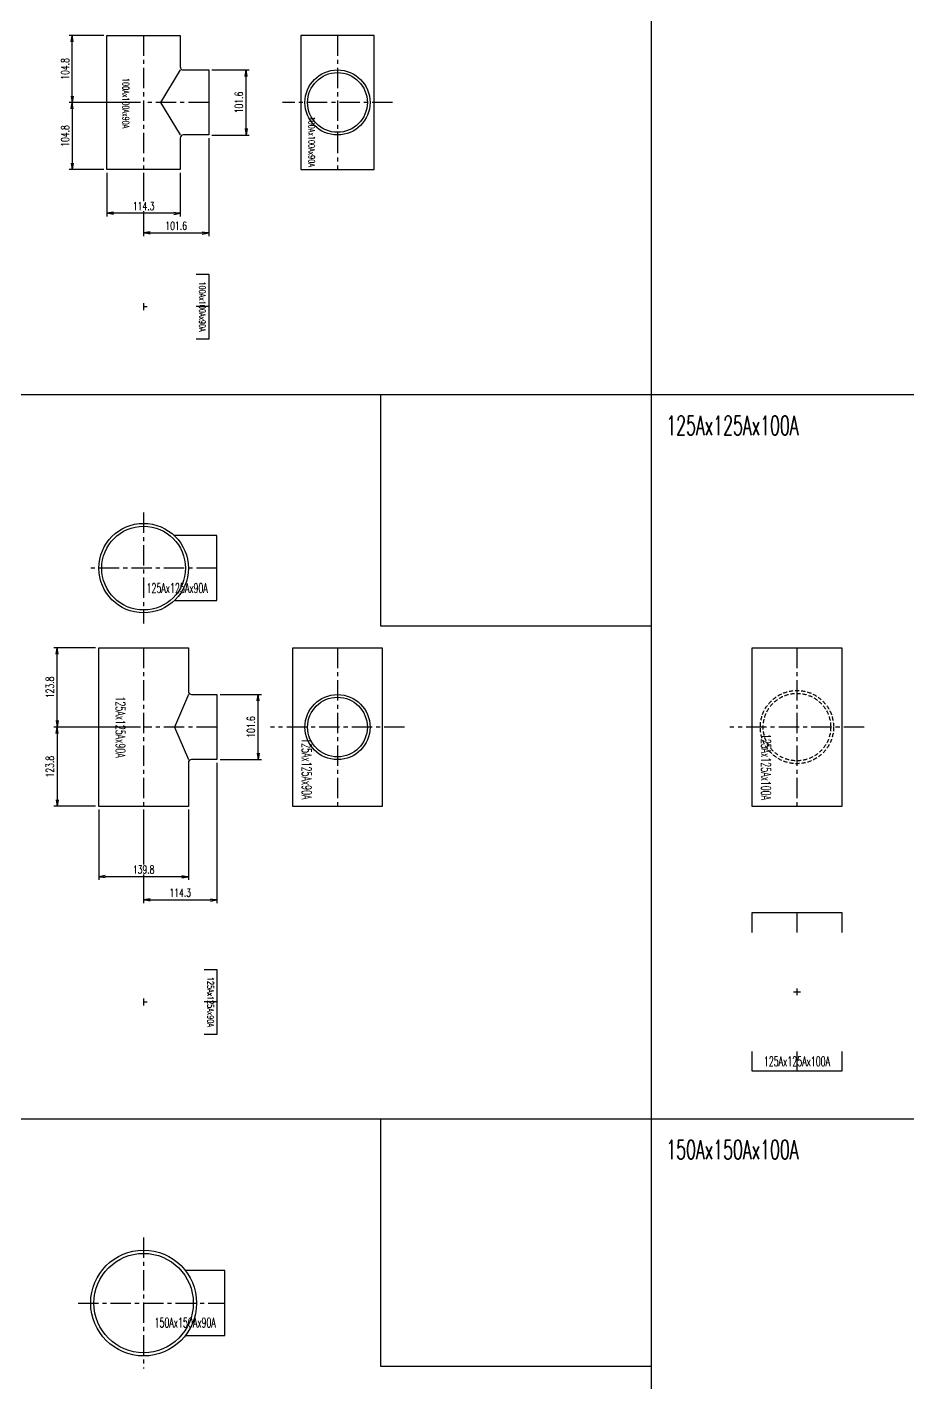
# Model space of a CAD drawing. Header units: millimetres. Extents: x 2090 to 42062, y -14812 to 2738.
# Drawn here: x 15817 to 17192, y -4665 to -2548 of the extents above; entities that cross this region are included whole.
import ezdxf

# ---------------------------------------------------------------- set-up
doc = ezdxf.new("R2010")
doc.units = ezdxf.units.MM
doc.header["$PDMODE"] = 35
doc.linetypes.add('CENTER', pattern=[50.8, 31.75, -6.35, 6.35, -6.35])
doc.linetypes.add('HIDDEN', pattern=[9.525, 6.35, -3.175])
for name, color, linetype in [('#配管（SUS)', 220, 'Continuous'), ('DIM', 1, 'Continuous'), ('skeleton', 7, 'Continuous')]:
    doc.layers.add(name, color=color, linetype=linetype)
doc.styles.add('kpk', font='romans.shx', dxfattribs={"width": 0.7, "bigfont": 'extfont2.shx'})
doc.styles.get("Standard").update_dxf_attribs({"font": 'romans.shx', "bigfont": 'extfont.shx'})
doc.dimstyles.new('1／5～KPK', dxfattribs={"dimscale": 5, "dimtxt": 2.5, "dimasz": 2, "dimexe": 1, "dimexo": 1, "dimgap": 1, "dimtad": 3, "dimdsep": 46, "dimtxsty": 'kpk', "dimblk": 'OPEN', "dimcen": 2.5, "dimclrd": 9, "dimclre": 9, "dimclrt": 4, "dimadec": 1, "dimazin": 2, "dimtfac": 1, "dimtmove": 0, "dimatfit": 2, "dimldrblk": 'OPEN', "dimfxl": 1, "dimtfill": 1, "dimlwd": -1, "dimlwe": -1, "dimarcsym": 1})

# ---------------------------------------------------------------- blocks, each defined once
blk = doc.blocks.new('_Open')
at = {"color": 0, "linetype": 'ByBlock', "lineweight": -2}
for p, q in [((-1, 0.17), (0, 0)), ((-1, -0.17), (0, 0)), ((0, 0), (-1, 0))]:
    blk.add_line(p, q, dxfattribs=at)
blk = doc.blocks.new('*D428')
at = {"layer": 'Defpoints', "color": 0, "linetype": 'ByBlock', "transparency": 16777216}
for p in [(15887.2, -2560.6), (15941.5, -2560.6), (15998.7, -2665.4)]:
    blk.add_point(p, dxfattribs=at)
at = {"layer": 'DIM', "color": 9, "transparency": 16777216}
for p, q in [((15936.5, -2560.6), (15882.2, -2560.6)), ((15887.2, -2655.4), (15887.2, -2570.6)), ((15993.7, -2665.4), (15882.2, -2665.4))]:
    blk.add_line(p, q, dxfattribs=at)
at = {"layer": 'DIM', "color": 9, "linetype": 'ByBlock', "transparency": 16777216, "xscale": 10, "yscale": 10, "zscale": 10}
for p, rotation in [((15887.2, -2560.6), 90), ((15887.2, -2665.4), 270)]:
    blk.add_blockref('_Open', p, dxfattribs=dict(at, rotation=rotation))
at = {"layer": 'DIM', "color": 4, "linetype": 'ByBlock', "transparency": 16777216, "insert": (15876, -2613), "char_height": 12.5, "attachment_point": 5, "rotation": 90, "style": 'kpk', "bg_fill": 3, "box_fill_scale": 1.1, "bg_fill_color": 256, "bg_fill_true_color": 13158600, "bg_fill_transparency": 0}
blk.add_mtext('104.8', dxfattribs=at)
blk = doc.blocks.new('*D429')
at = {"layer": 'Defpoints', "color": 0, "linetype": 'ByBlock', "transparency": 16777216}
for p in [(15998.7, -2665.4), (15887.2, -2770.2), (15941.5, -2770.2)]:
    blk.add_point(p, dxfattribs=at)
at = {"layer": 'DIM', "color": 9, "transparency": 16777216}
for p, q in [((15993.7, -2665.4), (15882.2, -2665.4)), ((15887.2, -2675.4), (15887.2, -2760.2)), ((15936.5, -2770.2), (15882.2, -2770.2))]:
    blk.add_line(p, q, dxfattribs=at)
at = {"layer": 'DIM', "color": 9, "linetype": 'ByBlock', "transparency": 16777216, "xscale": 10, "yscale": 10, "zscale": 10}
for p, rotation in [((15887.2, -2665.4), 90), ((15887.2, -2770.2), 270)]:
    blk.add_blockref('_Open', p, dxfattribs=dict(at, rotation=rotation))
at = {"layer": 'DIM', "color": 4, "linetype": 'ByBlock', "transparency": 16777216, "insert": (15876, -2717.8), "char_height": 12.5, "attachment_point": 5, "rotation": 90, "style": 'kpk', "bg_fill": 3, "box_fill_scale": 1.1, "bg_fill_color": 256, "bg_fill_true_color": 13158600, "bg_fill_transparency": 0}
blk.add_mtext('104.8', dxfattribs=at)
blk = doc.blocks.new('*D430')
at = {"layer": 'Defpoints', "color": 0, "linetype": 'ByBlock', "transparency": 16777216}
for p in [(16100.3, -2716.2), (15998.7, -2770.2), (16100.3, -2869.2)]:
    blk.add_point(p, dxfattribs=at)
at = {"layer": 'DIM', "color": 9, "transparency": 16777216}
for p, q in [((16100.3, -2721.2), (16100.3, -2874.2)), ((15998.7, -2775.2), (15998.7, -2874.2)), ((16008.7, -2869.2), (16090.3, -2869.2))]:
    blk.add_line(p, q, dxfattribs=at)
at = {"layer": 'DIM', "color": 9, "linetype": 'ByBlock', "transparency": 16777216, "xscale": 10, "yscale": 10, "zscale": 10, "rotation": 180}
blk.add_blockref('_Open', (15998.7, -2869.2), dxfattribs=at)
at = {"layer": 'DIM', "color": 9, "linetype": 'ByBlock', "transparency": 16777216, "xscale": 10, "yscale": 10, "zscale": 10}
blk.add_blockref('_Open', (16100.3, -2869.2), dxfattribs=at)
at = {"layer": 'DIM', "color": 4, "linetype": 'ByBlock', "transparency": 16777216, "insert": (16049.5, -2857.9), "char_height": 12.5, "attachment_point": 5, "style": 'kpk', "bg_fill": 3, "box_fill_scale": 1.1, "bg_fill_color": 256, "bg_fill_true_color": 13158600, "bg_fill_transparency": 0}
blk.add_mtext('101.6', dxfattribs=at)
blk = doc.blocks.new('*D431')
at = {"layer": 'Defpoints', "color": 0, "linetype": 'ByBlock', "transparency": 16777216}
for p in [(15941.5, -2770.2), (16055.8, -2770.2), (15941.5, -2838.5)]:
    blk.add_point(p, dxfattribs=at)
at = {"layer": 'DIM', "color": 9, "transparency": 16777216}
for p, q in [((15941.5, -2775.2), (15941.5, -2843.5)), ((16055.8, -2775.2), (16055.8, -2843.5)), ((16045.8, -2838.5), (15951.5, -2838.5))]:
    blk.add_line(p, q, dxfattribs=at)
at = {"layer": 'DIM', "color": 9, "linetype": 'ByBlock', "transparency": 16777216, "xscale": 10, "yscale": 10, "zscale": 10, "rotation": 180}
blk.add_blockref('_Open', (15941.5, -2838.5), dxfattribs=at)
at = {"layer": 'DIM', "color": 9, "linetype": 'ByBlock', "transparency": 16777216, "xscale": 10, "yscale": 10, "zscale": 10}
blk.add_blockref('_Open', (16055.8, -2838.5), dxfattribs=at)
at = {"layer": 'DIM', "color": 4, "linetype": 'ByBlock', "transparency": 16777216, "insert": (15998.7, -2827.2), "char_height": 12.5, "attachment_point": 5, "style": 'kpk', "bg_fill": 3, "box_fill_scale": 1.1, "bg_fill_color": 256, "bg_fill_true_color": 13158600, "bg_fill_transparency": 0}
blk.add_mtext('114.3', dxfattribs=at)
blk = doc.blocks.new('*D432')
at = {"layer": 'Defpoints', "color": 0, "linetype": 'ByBlock', "transparency": 16777216}
for p in [(16100.3, -2614.6), (16158.7, -2614.6), (16100.3, -2716.2)]:
    blk.add_point(p, dxfattribs=at)
at = {"layer": 'DIM', "color": 9, "transparency": 16777216}
for p, q in [((16105.3, -2614.6), (16163.7, -2614.6)), ((16158.7, -2706.2), (16158.7, -2624.6)), ((16105.3, -2716.2), (16163.7, -2716.2))]:
    blk.add_line(p, q, dxfattribs=at)
at = {"layer": 'DIM', "color": 9, "linetype": 'ByBlock', "transparency": 16777216, "xscale": 10, "yscale": 10, "zscale": 10}
for p, rotation in [((16158.7, -2614.6), 90), ((16158.7, -2716.2), 270)]:
    blk.add_blockref('_Open', p, dxfattribs=dict(at, rotation=rotation))
at = {"layer": 'DIM', "color": 4, "linetype": 'ByBlock', "transparency": 16777216, "insert": (16147.5, -2665.4), "char_height": 12.5, "attachment_point": 5, "rotation": 90, "style": 'kpk', "bg_fill": 3, "box_fill_scale": 1.1, "bg_fill_color": 256, "bg_fill_true_color": 13158600, "bg_fill_transparency": 0}
blk.add_mtext('101.6', dxfattribs=at)
blk = doc.blocks.new('*D433')
at = {"layer": 'Defpoints', "color": 0, "linetype": 'ByBlock', "transparency": 16777216}
for p in [(15998.7, -3640.8), (15863.6, -3764.6), (15928.8, -3764.6)]:
    blk.add_point(p, dxfattribs=at)
at = {"layer": 'DIM', "color": 9, "transparency": 16777216}
for p, q in [((15993.7, -3640.8), (15858.6, -3640.8)), ((15863.6, -3650.8), (15863.6, -3754.6)), ((15923.8, -3764.6), (15858.6, -3764.6))]:
    blk.add_line(p, q, dxfattribs=at)
at = {"layer": 'DIM', "color": 9, "linetype": 'ByBlock', "transparency": 16777216, "xscale": 10, "yscale": 10, "zscale": 10}
for p, rotation in [((15863.6, -3640.8), 90), ((15863.6, -3764.6), 270)]:
    blk.add_blockref('_Open', p, dxfattribs=dict(at, rotation=rotation))
at = {"layer": 'DIM', "color": 4, "linetype": 'ByBlock', "transparency": 16777216, "insert": (15852.4, -3702.7), "char_height": 12.5, "attachment_point": 5, "rotation": 90, "style": 'kpk', "bg_fill": 3, "box_fill_scale": 1.1, "bg_fill_color": 256, "bg_fill_true_color": 13158600, "bg_fill_transparency": 0}
blk.add_mtext('123.8', dxfattribs=at)
blk = doc.blocks.new('*D434')
at = {"layer": 'Defpoints', "color": 0, "linetype": 'ByBlock', "transparency": 16777216}
for p in [(15863.6, -3517), (15928.8, -3517), (15998.7, -3640.8)]:
    blk.add_point(p, dxfattribs=at)
at = {"layer": 'DIM', "color": 9, "transparency": 16777216}
for p, q in [((15923.8, -3517), (15858.6, -3517)), ((15863.6, -3630.8), (15863.6, -3527)), ((15993.7, -3640.8), (15858.6, -3640.8))]:
    blk.add_line(p, q, dxfattribs=at)
at = {"layer": 'DIM', "color": 9, "linetype": 'ByBlock', "transparency": 16777216, "xscale": 10, "yscale": 10, "zscale": 10}
for p, rotation in [((15863.6, -3517), 90), ((15863.6, -3640.8), 270)]:
    blk.add_blockref('_Open', p, dxfattribs=dict(at, rotation=rotation))
at = {"layer": 'DIM', "color": 4, "linetype": 'ByBlock', "transparency": 16777216, "insert": (15852.4, -3578.9), "char_height": 12.5, "attachment_point": 5, "rotation": 90, "style": 'kpk', "bg_fill": 3, "box_fill_scale": 1.1, "bg_fill_color": 256, "bg_fill_true_color": 13158600, "bg_fill_transparency": 0}
blk.add_mtext('123.8', dxfattribs=at)
blk = doc.blocks.new('*D435')
at = {"layer": 'Defpoints', "color": 0, "linetype": 'ByBlock', "transparency": 16777216}
for p in [(16113, -3691.6), (15998.7, -3764.6), (16113, -3910.8)]:
    blk.add_point(p, dxfattribs=at)
at = {"layer": 'DIM', "color": 9, "transparency": 16777216}
for p, q in [((16113, -3696.6), (16113, -3915.8)), ((15998.7, -3769.6), (15998.7, -3915.8)), ((16008.7, -3910.8), (16103, -3910.8))]:
    blk.add_line(p, q, dxfattribs=at)
at = {"layer": 'DIM', "color": 9, "linetype": 'ByBlock', "transparency": 16777216, "xscale": 10, "yscale": 10, "zscale": 10, "rotation": 180}
blk.add_blockref('_Open', (15998.7, -3910.8), dxfattribs=at)
at = {"layer": 'DIM', "color": 9, "linetype": 'ByBlock', "transparency": 16777216, "xscale": 10, "yscale": 10, "zscale": 10}
blk.add_blockref('_Open', (16113, -3910.8), dxfattribs=at)
at = {"layer": 'DIM', "color": 4, "linetype": 'ByBlock', "transparency": 16777216, "insert": (16055.8, -3899.5), "char_height": 12.5, "attachment_point": 5, "style": 'kpk', "bg_fill": 3, "box_fill_scale": 1.1, "bg_fill_color": 256, "bg_fill_true_color": 13158600, "bg_fill_transparency": 0}
blk.add_mtext('114.3', dxfattribs=at)
blk = doc.blocks.new('*D436')
at = {"layer": 'Defpoints', "color": 0, "linetype": 'ByBlock', "transparency": 16777216}
for p in [(15928.8, -3764.6), (16068.6, -3764.6), (15928.8, -3874.6)]:
    blk.add_point(p, dxfattribs=at)
at = {"layer": 'DIM', "color": 9, "transparency": 16777216}
for p, q in [((15928.8, -3769.6), (15928.8, -3879.6)), ((16068.6, -3769.6), (16068.6, -3879.6)), ((16058.6, -3874.6), (15938.8, -3874.6))]:
    blk.add_line(p, q, dxfattribs=at)
at = {"layer": 'DIM', "color": 9, "linetype": 'ByBlock', "transparency": 16777216, "xscale": 10, "yscale": 10, "zscale": 10, "rotation": 180}
blk.add_blockref('_Open', (15928.8, -3874.6), dxfattribs=at)
at = {"layer": 'DIM', "color": 9, "linetype": 'ByBlock', "transparency": 16777216, "xscale": 10, "yscale": 10, "zscale": 10}
blk.add_blockref('_Open', (16068.6, -3874.6), dxfattribs=at)
at = {"layer": 'DIM', "color": 4, "linetype": 'ByBlock', "transparency": 16777216, "insert": (15998.7, -3863.4), "char_height": 12.5, "attachment_point": 5, "style": 'kpk', "bg_fill": 3, "box_fill_scale": 1.1, "bg_fill_color": 256, "bg_fill_true_color": 13158600, "bg_fill_transparency": 0}
blk.add_mtext('139.8', dxfattribs=at)
blk = doc.blocks.new('*D437')
at = {"layer": 'Defpoints', "color": 0, "linetype": 'ByBlock', "transparency": 16777216}
for p in [(16113, -3590), (16177.6, -3590), (16113, -3691.6)]:
    blk.add_point(p, dxfattribs=at)
at = {"layer": 'DIM', "color": 9, "transparency": 16777216}
for p, q in [((16118, -3590), (16182.6, -3590)), ((16177.6, -3681.6), (16177.6, -3600)), ((16118, -3691.6), (16182.6, -3691.6))]:
    blk.add_line(p, q, dxfattribs=at)
at = {"layer": 'DIM', "color": 9, "linetype": 'ByBlock', "transparency": 16777216, "xscale": 10, "yscale": 10, "zscale": 10}
for p, rotation in [((16177.6, -3590), 90), ((16177.6, -3691.6), 270)]:
    blk.add_blockref('_Open', p, dxfattribs=dict(at, rotation=rotation))
at = {"layer": 'DIM', "color": 4, "linetype": 'ByBlock', "transparency": 16777216, "insert": (16166.3, -3640.8), "char_height": 12.5, "attachment_point": 5, "rotation": 90, "style": 'kpk', "bg_fill": 3, "box_fill_scale": 1.1, "bg_fill_color": 256, "bg_fill_true_color": 13158600, "bg_fill_transparency": 0}
blk.add_mtext('101.6', dxfattribs=at)
blk = doc.blocks.new('（SUS)100A×90A-RT-1')
at = {"layer": '#配管（SUS)', "color": 2, "linetype": 'CENTER'}
for p, q in [((0, 104.8), (0, -104.8)), ((101.6, 0), (0, 0))]:
    blk.add_line(p, q, dxfattribs=at)
at = {"layer": '#配管（SUS)', "color": 0, "linetype": 'ByBlock'}
blk.add_lwpolyline([(62.1, 50.8), (101.6, 50.8), (101.6, -50.8), (62.1, -50.8, 0.414214), (57.1, -55.8), (57.1, -104.8), (-57.2, -104.8), (-57.2, 104.8), (57.1, 104.8), (57.1, 55.8, 0.414214)], format="xyb", close=True, dxfattribs=at)
blk.add_lwpolyline([(57.1, 50.8), (26.2, 0), (57.1, -50.8)], dxfattribs=at)
at = {"layer": '#配管（SUS)', "color": 5, "insert": (-27.8, -1.1), "char_height": 10, "attachment_point": 5, "rotation": 270}
blk.add_mtext('{\\W0.7;100Ax100Ax90A}', dxfattribs=at)
blk = doc.blocks.new('（SUS)100A×90A-RT-2')
at = {"layer": '#配管（SUS)', "color": 2, "linetype": 'CENTER'}
for p, q in [((0, 104.8), (0, -104.8)), ((85.7, 0), (-85.7, 0))]:
    blk.add_line(p, q, dxfattribs=at)
at = {"layer": '#配管（SUS)', "color": 0, "linetype": 'ByBlock'}
blk.add_lwpolyline([(-57.2, 104.8), (-57.2, -104.8), (57.1, -104.8), (57.1, 104.8)], close=True, dxfattribs=at)
for radius in [50.8, 46.6]:
    blk.add_circle((0, 0), radius, dxfattribs=at)
at = {"layer": '#配管（SUS)', "color": 5, "insert": (-40.2, -61.4), "char_height": 10, "attachment_point": 5, "rotation": 270}
blk.add_mtext('{\\W0.7;100Ax100Ax90A}', dxfattribs=at)
blk = doc.blocks.new('（SUS)100A×90A-RT-6')
at = {"layer": '#配管（SUS)', "color": 2, "linetype": 'CENTER'}
for p, q in [((0, 5.3), (0, -5.3)), ((0, 0), (5.3, 0)), ((101.6, 0), (81.9, 0))]:
    blk.add_line(p, q, dxfattribs=at)
at = {"layer": '#配管（SUS)', "color": 0, "linetype": 'ByBlock'}
blk.add_lwpolyline([(81.9, 50.8), (101.6, 50.8), (101.6, -50.8), (81.9, -50.8)], dxfattribs=at)
at = {"layer": '#配管（SUS)', "color": 5, "insert": (91.7, 0), "char_height": 10, "attachment_point": 5, "rotation": 270}
blk.add_mtext('{\\W0.7;100Ax100Ax90A}', dxfattribs=at)
blk = doc.blocks.new('（SUS)125A×90A-RT-1')
at = {"layer": '#配管（SUS)', "color": 2, "linetype": 'CENTER'}
for p, q in [((0, 123.8), (0, -123.8)), ((114.3, 0), (0, 0))]:
    blk.add_line(p, q, dxfattribs=at)
at = {"layer": '#配管（SUS)', "color": 0, "linetype": 'ByBlock'}
blk.add_lwpolyline([(69.9, 123.8), (69.9, 55.8, 0.414214), (74.9, 50.8), (114.3, 50.8), (114.3, -50.8), (74.9, -50.8, 0.414214), (69.9, -55.8), (69.9, -123.8), (-69.9, -123.8), (-69.9, 123.8)], format="xyb", close=True, dxfattribs=at)
blk.add_lwpolyline([(69.9, 50.8), (48, 0), (69.9, -50.8)], dxfattribs=at)
at = {"layer": '#配管（SUS)', "color": 5, "insert": (-36.1, 0), "char_height": 15, "attachment_point": 5, "rotation": 270}
blk.add_mtext('{\\W0.6;125Ax125Ax90A}', dxfattribs=at)
blk = doc.blocks.new('（SUS)125A×90A-RT-2')
at = {"layer": '#配管（SUS)', "color": 2, "linetype": 'CENTER'}
for p, q in [((0, 123.8), (0, -123.8)), ((104.8, 0), (-104.8, 0))]:
    blk.add_line(p, q, dxfattribs=at)
at = {"layer": '#配管（SUS)', "color": 0, "linetype": 'ByBlock'}
blk.add_lwpolyline([(69.9, 123.8), (69.9, -123.8), (-69.9, -123.8), (-69.9, 123.8)], close=True, dxfattribs=at)
for radius in [50.8, 46.6]:
    blk.add_circle((0, 0), radius, dxfattribs=at)
at = {"layer": '#配管（SUS)', "color": 5, "insert": (-48, -65.2), "char_height": 15, "attachment_point": 5, "rotation": 270}
blk.add_mtext('{\\W0.6;125Ax125Ax90A}', dxfattribs=at)
blk = doc.blocks.new('（SUS)125A×90A-RT-3')
at = {"layer": '#配管（SUS)', "color": 2, "linetype": 'CENTER'}
for p, q in [((0, 86.7), (0, -86.7)), ((114.3, 0), (-87.7, 0))]:
    blk.add_line(p, q, dxfattribs=at)
at = {"layer": '#配管（SUS)', "color": 0, "linetype": 'ByBlock'}
blk.add_lwpolyline([(48, -50.8), (114.3, -50.8), (114.3, 50.8), (48, 50.8)], dxfattribs=at)
for radius in [69.9, 65.4]:
    blk.add_circle((0, 0), radius, dxfattribs=at)
at = {"layer": '#配管（SUS)', "color": 5, "insert": (52.4, -31.2), "char_height": 15, "attachment_point": 5}
blk.add_mtext('{\\W0.6;125Ax125Ax90A}', dxfattribs=at)
blk = doc.blocks.new('（SUS)125A×90A-RT-6')
at = {"layer": '#配管（SUS)', "color": 2, "linetype": 'CENTER'}
for p, q in [((0, 5.3), (0, -5.3)), ((0, 0), (5.3, 0)), ((114.3, 0), (94.6, 0))]:
    blk.add_line(p, q, dxfattribs=at)
at = {"layer": '#配管（SUS)', "color": 0, "linetype": 'ByBlock'}
blk.add_lwpolyline([(94.6, 50.8), (114.3, 50.8), (114.3, -50.8), (94.6, -50.8)], dxfattribs=at)
at = {"layer": '#配管（SUS)', "color": 5, "insert": (104.5, 0), "char_height": 10, "attachment_point": 5, "rotation": 270}
blk.add_mtext('{\\W0.6;125Ax125Ax90A}', dxfattribs=at)
blk = doc.blocks.new('（SUS)150A×90A-RT-3')
at = {"layer": '#配管（SUS)', "color": 2, "linetype": 'CENTER'}
for p, q in [((0, 102.4), (0, -102.4)), ((-102.4, 0), (127, 0))]:
    blk.add_line(p, q, dxfattribs=at)
at = {"layer": '#配管（SUS)', "color": 0, "linetype": 'ByBlock'}
blk.add_lwpolyline([(65.1, -50.8), (127, -50.8), (127, 50.8), (65.1, 50.8)], dxfattribs=at)
for radius in [82.6, 77.6]:
    blk.add_circle((0, 0), radius, dxfattribs=at)
at = {"layer": '#配管（SUS)', "color": 5, "insert": (64.9, -30.5), "char_height": 15, "attachment_point": 5}
blk.add_mtext('{\\W0.6;150Ax150Ax90A}', dxfattribs=at)
blk = doc.blocks.new('(SUS)125A×100A-RT-4')
at = {"layer": '#配管（SUS)', "color": 2, "linetype": 'CENTER'}
for p, q in [((0, 123.8), (0, -123.8)), ((104.8, 0), (-104.8, 0))]:
    blk.add_line(p, q, dxfattribs=at)
at = {"layer": '#配管（SUS)', "color": 0, "linetype": 'ByBlock'}
blk.add_lwpolyline([(69.9, 123.8), (69.9, -123.8), (-69.9, -123.8), (-69.9, 123.8)], close=True, dxfattribs=at)
at = {"layer": '#配管（SUS)', "color": 252, "linetype": 'HIDDEN'}
for radius in [57.2, 52.7]:
    blk.add_circle((0, 0), radius, dxfattribs=at)
at = {"layer": 'Defpoints', "color": 5, "insert": (-48.3, -62.3), "char_height": 15, "attachment_point": 5, "rotation": 270}
blk.add_mtext('{\\W0.6;125Ax125Ax100A}', dxfattribs=at)
blk = doc.blocks.new('(SUS)125A×100A-RT-5')
at = {"layer": '#配管（SUS)', "color": 2, "linetype": 'CENTER'}
for p, q in [((0, 123.8), (0, 93)), ((-5.3, 0), (5.3, 0)), ((0, 5.3), (0, -5.3)), ((0, -93), (0, -123.8))]:
    blk.add_line(p, q, dxfattribs=at)
at = {"layer": '#配管（SUS)', "color": 0, "linetype": 'ByBlock'}
for points in [[(-69.9, 93), (-69.9, 123.8), (69.9, 123.8), (69.9, 93)], [(69.9, -93), (69.9, -123.8), (-69.9, -123.8), (-69.9, -93)]]:
    blk.add_lwpolyline(points, dxfattribs=at)
at = {"layer": 'Defpoints', "color": 5, "insert": (0, -108.4), "char_height": 15, "attachment_point": 5}
blk.add_mtext('{\\W0.6;125Ax125Ax100A}', dxfattribs=at)

msp = doc.modelspace()

# ---------------------------------------------------------------- linework, layer by layer
at = {"layer": 'skeleton'}
for p, q in [((16791.251, 1707.568), (16791.251, -7094.106)), ((8325.36, -3121.689), (21142.157, -3121.689)), ((8325.36, -4252.698), (21142.157, -4252.698))]:
    msp.add_line(p, q, dxfattribs=at)
for points in [[(16369.291, -3121.689), (16791.251, -3121.689), (16791.251, -3483.053), (16369.291, -3483.053)], [(16369.291, -4252.698), (16791.251, -4252.698), (16791.251, -4639.349), (16369.291, -4639.349)]]:
    msp.add_lwpolyline(points, close=True, dxfattribs=at)

# ---------------------------------------------------------------- block references
at = {"layer": '#配管（SUS)'}
for name, p in [('（SUS)100A×90A-RT-2', (16301.415, -2665.372)), ('（SUS)100A×90A-RT-6', (15998.691, -2984.223)), ('（SUS)125A×90A-RT-3', (15998.691, -3392.605)), ('（SUS)125A×90A-RT-2', (16301.415, -3640.841)), ('(SUS)125A×100A-RT-4', (17018.853, -3640.841)), ('(SUS)125A×100A-RT-5', (17018.853, -4054.472)), ('（SUS)125A×90A-RT-6', (15998.691, -4070.138)), ('（SUS)150A×90A-RT-3', (15998.691, -4540.379))]:
    msp.add_blockref(name, p, dxfattribs=at)

# ---------------------------------------------------------------- texts
at = {"color": 71, "char_height": 30, "attachment_point": 4}
for s, insert in [('{\\W0.6;125Ax125Ax100A}', (16814.808, -3169.773)), ('{\\W0.6;150Ax150Ax100A}', (16814.808, -4300.783))]:
    msp.add_mtext(s, dxfattribs=dict(at, insert=insert))

# ---------------------------------------------------------------- dimensions: what is measured, and where the dimension line sits
at = {"layer": 'DIM', "linetype": 'ByBlock'}
for base, p1, p2, picture, middle in [((15887.21, -2560.572), (15998.691, -2665.372), (15941.541, -2560.572), '*D428', (15875.96, -2612.972)), ((15863.608, -3764.641), (15998.691, -3640.841), (15928.791, -3764.641), '*D433', (15852.358, -3702.741))]:
    dim = msp.add_linear_dim(base=base, p1=p1, p2=p2, angle=90, dimstyle='1／5～KPK', dxfattribs=at)
    dim.commit()
    dim.dimension.update_dxf_attribs({"geometry": picture, "text_midpoint": middle})

# ---------------------------------------------------------------- next in the draw order: dimensions: what is measured, and where the dimension line sits
for base, p1, p2, picture, middle in [((15887.21, -2770.172), (15998.691, -2665.372), (15941.541, -2770.172), '*D429', (15875.96, -2717.772)), ((15863.608, -3517.041), (15998.691, -3640.841), (15928.791, -3517.041), '*D434', (15852.358, -3578.941))]:
    dim = msp.add_linear_dim(base=base, p1=p1, p2=p2, angle=90, dimstyle='1／5～KPK', dxfattribs=at)
    dim.commit()
    dim.dimension.update_dxf_attribs({"geometry": picture, "text_midpoint": middle})
dim = msp.add_linear_dim(base=(16112.991, -3910.789), p1=(15998.691, -3764.641), p2=(16112.991, -3691.641), dimstyle='1／5～KPK', dxfattribs=at)
dim.commit()
dim.dimension.update_dxf_attribs({"geometry": '*D435', "text_midpoint": (16055.841, -3899.539)})

# ---------------------------------------------------------------- next in the draw order: dimensions: what is measured, and where the dimension line sits
for base, p1, p2, picture, middle in [((16100.291, -2869.167), (15998.691, -2770.172), (16100.291, -2716.172), '*D430', (16049.491, -2857.917)), ((15928.791, -3874.643), (16068.591, -3764.641), (15928.791, -3764.641), '*D436', (15998.691, -3863.393))]:
    dim = msp.add_linear_dim(base=base, p1=p1, p2=p2, dimstyle='1／5～KPK', dxfattribs=at)
    dim.commit()
    dim.dimension.update_dxf_attribs({"geometry": picture, "text_midpoint": middle})
dim = msp.add_linear_dim(base=(16177.557, -3590.041), p1=(16112.991, -3691.641), p2=(16112.991, -3590.041), angle=90, dimstyle='1／5～KPK', dxfattribs=at)
dim.commit()
dim.dimension.update_dxf_attribs({"geometry": '*D437', "text_midpoint": (16166.307, -3640.841)})

# ---------------------------------------------------------------- next in the draw order: block references
at = {"layer": '#配管（SUS)'}
msp.add_blockref('（SUS)125A×90A-RT-1', (15998.691, -3640.841), dxfattribs=at)

# ---------------------------------------------------------------- next in the draw order: dimensions: what is measured, and where the dimension line sits
at = {"layer": 'DIM', "linetype": 'ByBlock'}
dim = msp.add_linear_dim(base=(16158.747, -2614.572), p1=(16100.291, -2716.172), p2=(16100.291, -2614.572), angle=90, dimstyle='1／5～KPK', dxfattribs=at)
dim.commit()
dim.dimension.update_dxf_attribs({"geometry": '*D432', "text_midpoint": (16147.497, -2665.372)})
dim = msp.add_linear_dim(base=(15941.541, -2838.472), p1=(16055.841, -2770.172), p2=(15941.541, -2770.172), dimstyle='1／5～KPK', dxfattribs=at)
dim.commit()
dim.dimension.update_dxf_attribs({"geometry": '*D431', "text_midpoint": (15998.691, -2827.222)})

# ---------------------------------------------------------------- next in the draw order: block references
at = {"layer": '#配管（SUS)'}
msp.add_blockref('（SUS)100A×90A-RT-1', (15998.691, -2665.372), dxfattribs=at)

doc.saveas('drawing.dxf')
